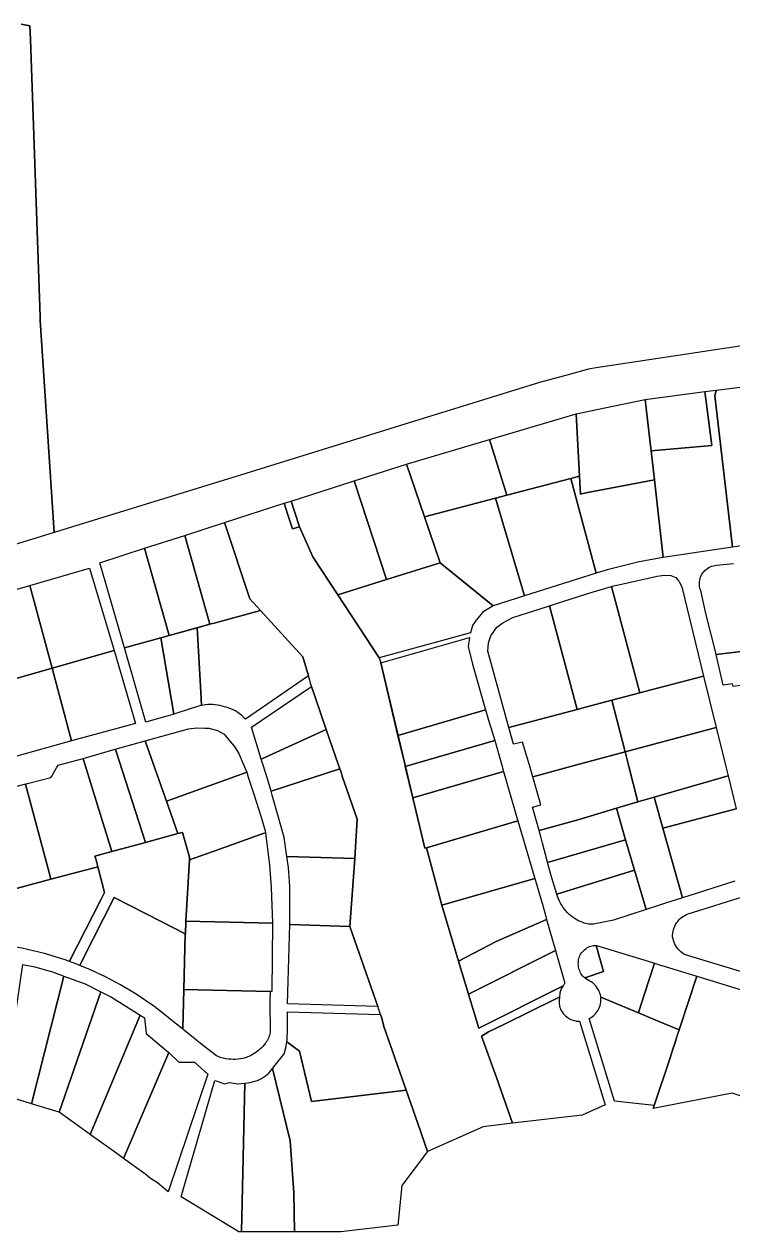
# Model space of a CAD drawing. Header units: metres. Extents: x 3 to 1005126, y 39 to 4383651.
# Drawn here: x 488272 to 488626, y 4357062 to 4357666 of the extents above; entities that cross this region are included whole.
import ezdxf

# ---------------------------------------------------------------- set-up
doc = ezdxf.new("R2010")
doc.units = ezdxf.units.M
doc.header["$MEASUREMENT"] = 0
doc.layers.add('TM_Llucmajor', color=7, linetype='Continuous')

msp = doc.modelspace()

# ---------------------------------------------------------------- linework, layer by layer
at = {"layer": 'TM_Llucmajor', "linetype": 'Continuous', "flags": 128}
for points in [[(488270.59, 4357665.69), (488275.02, 4357664.88), (488275.25, 4357658.09), (488280.05, 4357519.42), (488280.11, 4357517.67), (488287.1, 4357411.64), (488244.87, 4357398.74)], [(488694.94, 4357514.62), (488558.05, 4357493.91), (488554.18, 4357493.32), (488543.98, 4357490.53), (488529.63, 4357486.59), (488482.42, 4357472.01), (488481.21, 4357471.64), (488382.92, 4357441.25), (488287.1, 4357411.64), (488280.11, 4357517.67), (488280.05, 4357519.42), (488275.25, 4357658.09), (488275.02, 4357664.88), (488270.59, 4357665.69)], [(488631.93, 4357352.5), (488618.06, 4357350.84), (488618.06, 4357350.84), (488617.88, 4357351.65), (488612.82, 4357371.22), (488611.7, 4357376.56), (488610.27, 4357382.68), (488610.02, 4357383.41), (488609.83, 4357384.15), (488609.7, 4357384.91), (488609.63, 4357385.68), (488609.62, 4357386.45), (488609.68, 4357387.21), (488609.8, 4357387.98), (488609.97, 4357388.72), (488610.21, 4357389.46), (488610.5, 4357390.17), (488610.86, 4357390.85), (488611.26, 4357391.51), (488611.79, 4357392.13), (488612.37, 4357392.71), (488612.99, 4357393.24), (488613.65, 4357393.72), (488614.35, 4357394.15), (488615.07, 4357394.52), (488615.83, 4357394.84), (488616.6, 4357395.1), (488617.39, 4357395.3), (488618.2, 4357395.44), (488626.67, 4357396.31)], [(488627.31, 4357237.58), (488601.25, 4357229.24), (488601.25, 4357229.24), (488591.34, 4357263.98), (488627.96, 4357273.64)], [(488636.08, 4357190.56), (488602.71, 4357200.64), (488601.87, 4357201.11), (488601.08, 4357201.65), (488600.32, 4357202.25), (488599.62, 4357202.9), (488598.97, 4357203.62), (488598.38, 4357204.38), (488597.85, 4357205.18), (488597.39, 4357206.03), (488597, 4357206.91), (488596.68, 4357207.81), (488596.43, 4357208.74), (488596.25, 4357209.69), (488596.25, 4357210.61), (488596.32, 4357211.54), (488596.46, 4357212.45), (488596.67, 4357213.35), (488596.96, 4357214.23), (488597.31, 4357215.08), (488597.73, 4357215.9), (488598.22, 4357216.69), (488598.77, 4357217.44), (488599.37, 4357218.14), (488600.03, 4357218.79), (488600.73, 4357219.38), (488601.48, 4357219.92), (488602.28, 4357220.4), (488603.1, 4357220.81), (488603.96, 4357221.16), (488633.85, 4357230.54)]]:
    msp.add_lwpolyline(points, dxfattribs=at)
for points in [[(488587.12, 4357438.04), (488585.5, 4357452.51), (488615.77, 4357455.12), (488612.35, 4357482.2), (488618.06, 4357482.81), (488617.35, 4357480.06), (488626.2, 4357404.41), (488609.35, 4357401.96), (488591.47, 4357399.2), (488587.12, 4357438.04)], [(488626.2, 4357404.41), (488617.35, 4357480.06), (488618.06, 4357482.81), (488641.87, 4357485.8), (488646.79, 4357445.5), (488651.41, 4357407.65), (488637.01, 4357405.99), (488626.2, 4357404.41)], [(488549.72, 4357439.91), (488548.1, 4357470.95), (488562.4, 4357473.92), (488582.45, 4357478.21), (488585.04, 4357456.48), (488585.5, 4357452.51), (488587.12, 4357438.04), (488552.9, 4357431.46), (488550.18, 4357430.94), (488549.72, 4357439.91)], [(488585.5, 4357452.51), (488585.04, 4357456.48), (488582.45, 4357478.21), (488612.35, 4357482.2), (488615.77, 4357455.12), (488585.5, 4357452.51)], [(488513.4, 4357430.39), (488504.7, 4357458.17), (488548.1, 4357470.95), (488549.72, 4357439.91), (488545.34, 4357438.76), (488513.4, 4357430.39)], [(488472.16, 4357419.57), (488463.19, 4357445.94), (488504.7, 4357458.17), (488513.4, 4357430.39), (488507.7, 4357428.89), (488472.16, 4357419.57)], [(488453.21, 4357388.18), (488437.01, 4357437.52), (488463.19, 4357445.94), (488472.16, 4357419.57), (488480.02, 4357396.49), (488453.21, 4357388.18)], [(488405.57, 4357427.41), (488437.01, 4357437.52), (488453.21, 4357388.18), (488428.87, 4357380.63), (488416.46, 4357399.59), (488409.74, 4357414.61), (488407.28, 4357422.19), (488405.57, 4357427.41)], [(488507.7, 4357428.89), (488513.4, 4357430.39), (488545.34, 4357438.76), (488557.95, 4357391.39), (488522.22, 4357380.1), (488507.7, 4357428.89)], [(488557.95, 4357391.39), (488545.34, 4357438.76), (488549.72, 4357439.91), (488550.18, 4357430.94), (488552.9, 4357431.46), (488587.12, 4357438.04), (488591.47, 4357399.2), (488579.44, 4357397.08), (488563.48, 4357393.14), (488557.95, 4357391.39)], [(488480.02, 4357396.49), (488472.16, 4357419.57), (488507.7, 4357428.89), (488522.22, 4357380.1), (488506.6, 4357375.16), (488480.02, 4357396.49)], [(488390.21, 4357372.77), (488384.93, 4357378.52), (488372.21, 4357416.68), (488402.15, 4357426.31), (488403.82, 4357421.07), (488406.28, 4357413.49), (488409.74, 4357414.61), (488416.46, 4357399.59), (488428.87, 4357380.63), (488449.48, 4357349.15), (488450.37, 4357346.56), (488462.48, 4357295.43), (488466.33, 4357279.16), (488472.31, 4357253.96), (488473.29, 4357254.25), (488480.9, 4357225.54), (488489.28, 4357197.62), (488494.24, 4357181.07), (488499.33, 4357164.11), (488541.45, 4357185.3), (488541.03, 4357184.57), (488540.58, 4357183.67), (488540.23, 4357182.73), (488539.89, 4357181.62), (488539.62, 4357179.62), (488537.85, 4357178.75), (488512.2, 4357166.14), (488504.23, 4357162.18), (488500.77, 4357160.12), (488508.22, 4357139.5), (488516.24, 4357116.56), (488501.47, 4357114.84), (488473.77, 4357102.43), (488468.69, 4357116.87), (488463, 4357133.05), (488451.82, 4357164.84), (488450.9, 4357169.02), (488450.26, 4357170.86), (488448.84, 4357174.9), (488434.82, 4357214.94), (488437.45, 4357248.93), (488438.54, 4357268.55), (488431.14, 4357290.05), (488430.49, 4357291.95), (488429.91, 4357293.61), (488429.28, 4357295.43), (488423.13, 4357313.33), (488417.57, 4357329.5), (488415.82, 4357334.74), (488414.23, 4357340.14), (488411.42, 4357349.67), (488390.21, 4357372.77)], [(488403.82, 4357421.07), (488402.15, 4357426.31), (488405.57, 4357427.41), (488407.28, 4357422.19), (488409.74, 4357414.61), (488406.28, 4357413.49), (488403.82, 4357421.07)], [(488352.4, 4357410.3), (488372.21, 4357416.68), (488384.93, 4357378.52), (488390.21, 4357372.77), (488367.76, 4357366.62), (488364.99, 4357365.86), (488352.4, 4357410.3)], [(488332.3, 4357403.84), (488352.4, 4357410.3), (488364.99, 4357365.86), (488344.64, 4357360.29), (488332.3, 4357403.84)], [(488322.24, 4357354.15), (488309.92, 4357396.64), (488332.3, 4357403.84), (488344.64, 4357360.29), (488340.41, 4357359.13), (488322.24, 4357354.15)], [(488286.06, 4357343.88), (488274.89, 4357385.29), (488304.82, 4357393.97), (488317.04, 4357352.75), (488286.06, 4357343.88)], [(488449.48, 4357349.15), (488428.87, 4357380.63), (488453.21, 4357388.18), (488480.02, 4357396.49), (488506.6, 4357375.16), (488501.4, 4357371.92), (488498.06, 4357367.98), (488496.24, 4357365.25), (488495.25, 4357361.52), (488449.48, 4357349.15)], [(488579.8, 4357331.57), (488565.62, 4357384.74), (488566, 4357384.85), (488570.68, 4357385.91), (488588.44, 4357389.95), (488592.09, 4357390.39), (488595.29, 4357390.24), (488597.77, 4357389.22), (488599.37, 4357387.47), (488600.77, 4357384.57), (488611.69, 4357340.02), (488584.81, 4357332.9), (488579.8, 4357331.57)], [(488257.53, 4357335.72), (488246.38, 4357377.03), (488274.89, 4357385.29), (488286.06, 4357343.88), (488257.53, 4357335.72)], [(488548.5, 4357323.28), (488534.62, 4357375.09), (488538.76, 4357376.41), (488556.09, 4357381.93), (488565.62, 4357384.74), (488579.8, 4357331.57), (488565.92, 4357327.89), (488552.69, 4357324.39), (488548.5, 4357323.28)], [(488514.39, 4357314.24), (488503.93, 4357352.45), (488504.22, 4357356.58), (488505.38, 4357360.07), (488508.3, 4357364.45), (488511.36, 4357366.63), (488516.31, 4357369.26), (488534.62, 4357375.09), (488548.5, 4357323.28), (488514.39, 4357314.24)], [(488360.83, 4357325.28), (488360.46, 4357331.91), (488358.67, 4357364.13), (488364.99, 4357365.86), (488367.76, 4357366.62), (488390.21, 4357372.77), (488411.42, 4357349.67), (488414.23, 4357340.14), (488382.81, 4357318.54), (488381, 4357320.29), (488379.64, 4357321.31), (488377.8, 4357322.57), (488375.37, 4357323.63), (488373.53, 4357324.26), (488372.33, 4357324.67), (488371.17, 4357325), (488370, 4357325.29), (488368.82, 4357325.5), (488367.61, 4357325.66), (488366.41, 4357325.75), (488365.21, 4357325.78), (488363.92, 4357325.74), (488362.52, 4357325.58), (488361.11, 4357325.34), (488360.83, 4357325.28)], [(488346.92, 4357320.92), (488340.41, 4357359.13), (488344.64, 4357360.29), (488358.67, 4357364.13), (488360.46, 4357331.91), (488360.83, 4357325.28), (488359.71, 4357325.04), (488358.97, 4357324.85), (488358.27, 4357324.66), (488355.61, 4357323.79), (488346.92, 4357320.92)], [(488346.92, 4357320.92), (488346.35, 4357320.73), (488342.86, 4357319.83), (488342.76, 4357319.8), (488333.01, 4357317.02), (488322.24, 4357354.15), (488340.41, 4357359.13), (488346.92, 4357320.92)], [(488458.95, 4357310.34), (488450.37, 4357346.56), (488494.65, 4357359.28), (488494.07, 4357354.74), (488496.19, 4357345.9), (488502.78, 4357323.06), (488462.88, 4357311.48), (488458.95, 4357310.34)], [(488626.49, 4357334.86), (488626.17, 4357336.15), (488621.58, 4357335.41), (488618.06, 4357350.84), (488631.93, 4357352.5), (488646.79, 4357354.4), (488661.66, 4357356.36), (488670.8, 4357357.45), (488671.82, 4357357.57), (488674.22, 4357341.96), (488674.32, 4357341.3), (488626.49, 4357334.86)], [(488295.86, 4357307.56), (488286.06, 4357343.88), (488317.04, 4357352.75), (488327.84, 4357316.32), (488295.86, 4357307.56)], [(488267.24, 4357299.72), (488257.53, 4357335.72), (488286.06, 4357343.88), (488295.86, 4357307.56), (488267.24, 4357299.72)], [(488572.52, 4357302.08), (488565.92, 4357327.89), (488579.8, 4357331.57), (488584.81, 4357332.9), (488611.69, 4357340.02), (488618, 4357314.28), (488572.52, 4357302.08)], [(488390.66, 4357298.51), (488385.67, 4357314.5), (488415.82, 4357334.74), (488417.57, 4357329.5), (488423.13, 4357313.33), (488390.66, 4357298.51)], [(488524.62, 4357295.43), (488521.2, 4357306.96), (488516.67, 4357305.91), (488514.39, 4357314.24), (488548.5, 4357323.28), (488552.69, 4357324.39), (488565.92, 4357327.89), (488572.52, 4357302.08), (488547.74, 4357295.43), (488526.32, 4357289.68), (488524.62, 4357295.43)], [(488462.64, 4357294.75), (488462.48, 4357295.43), (488458.95, 4357310.34), (488462.88, 4357311.48), (488502.78, 4357323.06), (488504.74, 4357316.28), (488505.45, 4357314.32), (488507.33, 4357307.73), (488462.64, 4357294.75)], [(488354.21, 4357313.69), (488358.48, 4357314.19), (488362.5, 4357314.02), (488364.42, 4357313.94), (488368.77, 4357312.85), (488372.03, 4357311.01), (488374.95, 4357307.53), (488377.12, 4357305.02), (488379.38, 4357301.26), (488381.13, 4357297.33), (488381.53, 4357296.19), (488383.34, 4357291.93), (488383.06, 4357291.83), (488346.07, 4357278.54), (488343.24, 4357277.52), (488332.83, 4357307.17), (488332.67, 4357307.64), (488354.21, 4357313.69)], [(488574.22, 4357295.43), (488572.52, 4357302.08), (488618, 4357314.28), (488622.62, 4357295.43), (488623.92, 4357290.13), (488586.94, 4357279.42), (488578.92, 4357277.08), (488574.22, 4357295.43)], [(488391.62, 4357295.43), (488390.66, 4357298.51), (488423.13, 4357313.33), (488429.28, 4357295.43), (488429.91, 4357293.61), (488395.53, 4357282.48), (488393.72, 4357288.71), (488391.62, 4357295.43)], [(488507.33, 4357307.73), (488510.84, 4357295.43), (488511.72, 4357292.34), (488466.33, 4357279.16), (488462.64, 4357294.75), (488507.33, 4357307.73)], [(488315.93, 4357252.35), (488308.74, 4357275.53), (488301.77, 4357298.14), (488301.54, 4357298.88), (488317.69, 4357303.42), (488317.89, 4357302.86), (488332.69, 4357256.89), (488315.93, 4357252.35)], [(488332.69, 4357256.89), (488317.89, 4357302.86), (488317.69, 4357303.42), (488332.67, 4357307.64), (488332.83, 4357307.17), (488343.24, 4357277.52), (488348.88, 4357261.28), (488332.69, 4357256.89)], [(488529.52, 4357262.86), (488526.26, 4357274.49), (488530.45, 4357275.71), (488526.32, 4357289.68), (488547.74, 4357295.43), (488572.52, 4357302.08), (488574.22, 4357295.43), (488578.92, 4357277.08), (488568.13, 4357273.92), (488549.54, 4357268.33), (488529.52, 4357262.86)], [(488307.9, 4357248.67), (488308.95, 4357244.68), (488306.53, 4357244.04), (488285.53, 4357238.49), (488284.13, 4357243.72), (488272.77, 4357286.03), (488273.81, 4357286.3), (488275.18, 4357286.65), (488285.51, 4357289.33), (488285.9, 4357290), (488287.62, 4357292.99), (488288.32, 4357294.21), (488289.09, 4357295.55), (488301.54, 4357298.88), (488301.77, 4357298.14), (488308.74, 4357275.53), (488315.93, 4357252.35), (488307.53, 4357250.07), (488307.9, 4357248.67)], [(488348.88, 4357261.28), (488343.24, 4357277.52), (488346.07, 4357278.54), (488383.06, 4357291.83), (488383.34, 4357291.93), (488384.12, 4357289.49), (488386.69, 4357281.48), (488390.54, 4357269.54), (488392.5, 4357262.7), (488392.72, 4357261.69), (488391.58, 4357261.29), (488366.01, 4357252.21), (488354.69, 4357248.2), (488354.76, 4357249.45), (488351.19, 4357261.9), (488348.88, 4357261.28)], [(488403.46, 4357249.93), (488402.01, 4357259.26), (488399.15, 4357270.07), (488396.09, 4357280.56), (488395.53, 4357282.48), (488429.91, 4357293.61), (488430.49, 4357291.95), (488431.14, 4357290.05), (488438.54, 4357268.55), (488437.45, 4357248.93), (488403.46, 4357249.93)], [(488473.29, 4357254.25), (488472.31, 4357253.96), (488466.33, 4357279.16), (488511.72, 4357292.34), (488516.81, 4357274.49), (488518.56, 4357268.63), (488518.85, 4357267.63), (488473.29, 4357254.25)], [(488591.34, 4357263.98), (488586.94, 4357279.42), (488623.92, 4357290.13), (488627.96, 4357273.64), (488591.34, 4357263.98)], [(488284.13, 4357243.72), (488285.53, 4357238.49), (488256.28, 4357230.75), (488254.33, 4357230.23), (488254.08, 4357231.22), (488253.28, 4357234.22), (488249.36, 4357248.97), (488249.09, 4357249.99), (488241.18, 4357282.32), (488241.08, 4357282.74), (488255.99, 4357286.74), (488256.89, 4357286.22), (488257.65, 4357285.78), (488261.4, 4357283.59), (488262.13, 4357283.17), (488272.36, 4357285.93), (488272.77, 4357286.03), (488284.13, 4357243.72)], [(488572.73, 4357258.2), (488568.13, 4357273.92), (488578.92, 4357277.08), (488586.94, 4357279.42), (488591.34, 4357263.98), (488601.25, 4357229.24), (488592.7, 4357226.5), (488589.23, 4357225.38), (488582.94, 4357223.31), (488577.18, 4357242.99), (488572.73, 4357258.2)], [(488533.78, 4357246.8), (488533.55, 4357247.61), (488531.25, 4357256.54), (488530.41, 4357259.92), (488529.52, 4357262.86), (488549.54, 4357268.33), (488568.13, 4357273.92), (488572.73, 4357258.2), (488533.78, 4357246.8)], [(488480.9, 4357225.54), (488473.29, 4357254.25), (488518.85, 4357267.63), (488527.33, 4357238.89), (488480.9, 4357225.54)], [(488294.97, 4357197.87), (488310.64, 4357228.52), (488312.34, 4357231.84), (488307.9, 4357248.67), (488307.53, 4357250.07), (488315.93, 4357252.35), (488332.69, 4357256.89), (488348.88, 4357261.28), (488351.19, 4357261.9), (488354.76, 4357249.45), (488354.69, 4357248.2), (488352.88, 4357217.62), (488352.88, 4357217.52), (488352.72, 4357211.12), (488352.63, 4357211.17), (488340.59, 4357217.37), (488317.14, 4357229.44), (488301.33, 4357198.16), (488299.97, 4357195.46), (488299.74, 4357195.56), (488299.64, 4357195.6), (488296.59, 4357196.73), (488295.67, 4357197.07), (488294.74, 4357197.42), (488294.97, 4357197.87)], [(488354.69, 4357248.2), (488366.01, 4357252.21), (488391.58, 4357261.29), (488392.72, 4357261.69), (488394.83, 4357245.56), (488395.5, 4357234.44), (488396.23, 4357216.58), (488352.88, 4357217.52), (488352.88, 4357217.62), (488354.69, 4357248.2)], [(488538.41, 4357231.03), (488535.77, 4357239.69), (488533.78, 4357246.8), (488572.73, 4357258.2), (488577.18, 4357242.99), (488538.41, 4357231.03)], [(488403.46, 4357249.93), (488437.45, 4357248.93), (488434.82, 4357214.94), (488404.86, 4357215.82), (488404.9, 4357220.59), (488404.91, 4357225.37), (488404.9, 4357230.15), (488404.86, 4357234.92), (488404.75, 4357237.29), (488404.62, 4357239.66), (488404.45, 4357242.02), (488404.26, 4357244.37), (488403.46, 4357249.93)], [(488294.74, 4357197.42), (488292.54, 4357198.23), (488282.25, 4357201.38), (488270.95, 4357204.1), (488262.61, 4357205.41), (488260.72, 4357205.63), (488260.48, 4357206.52), (488257.01, 4357219.63), (488254.33, 4357230.23), (488256.28, 4357230.75), (488285.53, 4357238.49), (488306.53, 4357244.04), (488308.95, 4357244.68), (488312.34, 4357231.84), (488310.64, 4357228.52), (488294.97, 4357197.87), (488294.74, 4357197.42)], [(488582.94, 4357223.31), (488566.66, 4357217.96), (488556.64, 4357216.12), (488555.86, 4357216.02), (488555.08, 4357215.99), (488554.3, 4357216.03), (488553.53, 4357216.15), (488552.78, 4357216.35), (488552.04, 4357216.61), (488550.98, 4357216.97), (488549.95, 4357217.39), (488548.94, 4357217.87), (488547.96, 4357218.4), (488547.02, 4357218.99), (488546.1, 4357219.63), (488545.23, 4357220.32), (488544.39, 4357221.06), (488543.6, 4357221.84), (488542.85, 4357222.67), (488542.15, 4357223.53), (488541.5, 4357224.44), (488540.82, 4357225.45), (488540.2, 4357226.5), (488539.65, 4357227.59), (488539.17, 4357228.71), (488538.75, 4357229.86), (488538.41, 4357231.03), (488577.18, 4357242.99), (488582.94, 4357223.31)], [(488489.28, 4357197.62), (488480.9, 4357225.54), (488527.33, 4357238.89), (488531.34, 4357225.3), (488532.84, 4357219.8), (488533.25, 4357218.38), (488508.04, 4357207.46), (488489.28, 4357197.62)], [(488301.33, 4357198.16), (488317.14, 4357229.44), (488340.59, 4357217.37), (488352.63, 4357211.17), (488351.92, 4357183.39), (488351.43, 4357163.94), (488351.42, 4357163.5), (488345.15, 4357168.64), (488342.19, 4357170.97), (488336.96, 4357175.08), (488328.06, 4357181.13), (488320.27, 4357185.78), (488312.86, 4357189.66), (488304.99, 4357193.39), (488300.36, 4357195.3), (488299.97, 4357195.46), (488301.33, 4357198.16)], [(488352.88, 4357217.52), (488396.23, 4357216.58), (488395.86, 4357182.41), (488395.12, 4357182.43), (488351.92, 4357183.39), (488352.63, 4357211.17), (488352.72, 4357211.12), (488352.88, 4357217.52)], [(488494.24, 4357181.07), (488489.28, 4357197.62), (488508.04, 4357207.46), (488533.25, 4357218.38), (488537.72, 4357202.84), (488494.24, 4357181.07)], [(488448.84, 4357174.9), (488403.8, 4357176.22), (488404.86, 4357215.82), (488434.82, 4357214.94), (488448.84, 4357174.9)], [(488552.28, 4357189.26), (488551.87, 4357189.62), (488551.26, 4357190.25), (488550.69, 4357190.93), (488550.39, 4357191.43), (488550.07, 4357192.06), (488549.79, 4357192.72), (488549.56, 4357193.39), (488549.38, 4357194.07), (488549.24, 4357194.77), (488549.15, 4357195.48), (488549.11, 4357196.18), (488549.12, 4357196.89), (488549.17, 4357197.58), (488549.27, 4357198.36), (488549.42, 4357199.08), (488549.64, 4357199.76), (488549.93, 4357200.44), (488550.27, 4357201.09), (488550.67, 4357201.69), (488551.13, 4357202.26), (488551.64, 4357202.8), (488552.18, 4357203.28), (488552.81, 4357203.73), (488553.44, 4357204.2), (488554.04, 4357204.56), (488554.68, 4357204.87), (488555.35, 4357205.11), (488556.04, 4357205.28), (488556.73, 4357205.39), (488557.44, 4357205.43), (488557.98, 4357205.41), (488561.73, 4357192.32), (488552.28, 4357189.26)], [(488557.98, 4357205.41), (488558.21, 4357205.4), (488581.82, 4357198.15), (488587.1, 4357196.53), (488587.22, 4357196.49), (488582.02, 4357180.66), (488579.38, 4357172.43), (488579.3, 4357172.26), (488579.27, 4357172.28), (488579.1, 4357171.76), (488560.32, 4357179.63), (488560.3, 4357179.83), (488560.14, 4357180.7), (488559.9, 4357181.56), (488559.87, 4357181.65), (488559.75, 4357181.95), (488559.67, 4357182.15), (488559.6, 4357182.34), (488559.19, 4357183.17), (488558.74, 4357183.96), (488558.23, 4357184.71), (488557.64, 4357185.42), (488557.01, 4357186.07), (488556.32, 4357186.65), (488555.58, 4357187.18), (488554.84, 4357187.62), (488553.96, 4357188.06), (488553.86, 4357188.13), (488553.22, 4357188.53), (488552.52, 4357189.05), (488552.28, 4357189.26), (488561.73, 4357192.32), (488557.98, 4357205.41)], [(488541.45, 4357185.3), (488499.33, 4357164.11), (488494.24, 4357181.07), (488537.72, 4357202.84), (488542.09, 4357187.68), (488542.21, 4357187.36), (488542.27, 4357187.03), (488542.27, 4357186.7), (488542.21, 4357186.37), (488542.09, 4357186.05), (488541.92, 4357185.76), (488541.71, 4357185.51), (488541.45, 4357185.3)], [(488275.78, 4357126.31), (488271.04, 4357127.76), (488261.96, 4357130.54), (488271.46, 4357195.91), (488277.46, 4357194.69), (488282.57, 4357193.25), (488286.35, 4357192.18), (488292.01, 4357190.1), (488275.78, 4357126.31)], [(488579.3, 4357172.26), (488579.38, 4357172.43), (488582.02, 4357180.66), (488587.22, 4357196.49), (488588.13, 4357196.21), (488590.08, 4357195.61), (488590.9, 4357195.36), (488608.31, 4357190.02), (488599.51, 4357163.21), (488587.03, 4357168.44), (488579.1, 4357171.76), (488579.27, 4357172.28), (488579.3, 4357172.26)], [(488292.01, 4357190.1), (488302.6, 4357186.21), (488310.52, 4357182.2), (488289.61, 4357122.08), (488275.78, 4357126.31), (488292.01, 4357190.1)], [(488586.57, 4357123.9), (488595.11, 4357149.79), (488596.22, 4357153.16), (488608.31, 4357190.02), (488629.43, 4357183.54), (488632.54, 4357182.68), (488648.09, 4357178.02), (488646.6, 4357173.06), (488662.01, 4357168.44), (488649.72, 4357123.72), (488625.94, 4357131.59), (488586.57, 4357123.9)], [(488305.05, 4357111), (488302.85, 4357112.58), (488289.61, 4357122.08), (488310.52, 4357182.2), (488315.8, 4357179.53), (488326.87, 4357172.59), (488330.14, 4357170.54), (488305.05, 4357111)], [(488351.43, 4357163.94), (488351.92, 4357183.39), (488395.12, 4357182.43), (488394.98, 4357177.52), (488395.05, 4357161.92), (488394.91, 4357161.2), (488394.72, 4357160.49), (488394.48, 4357159.8), (488394.21, 4357159.12), (488393.89, 4357158.46), (488393.54, 4357157.82), (488393.14, 4357157.2), (488392.71, 4357156.61), (488392.07, 4357155.79), (488391.4, 4357154.99), (488390.68, 4357154.24), (488389.93, 4357153.51), (488389.14, 4357152.83), (488388.32, 4357152.19), (488387.47, 4357151.59), (488386.59, 4357151.03), (488385.68, 4357150.52), (488384.75, 4357150.05), (488383.64, 4357149.61), (488382.51, 4357149.24), (488381.36, 4357148.94), (488380.19, 4357148.71), (488379.01, 4357148.55), (488377.82, 4357148.47), (488376.63, 4357148.46), (488375.44, 4357148.52), (488374.2, 4357148.61), (488372.96, 4357148.78), (488371.74, 4357149.02), (488370.53, 4357149.34), (488369.35, 4357149.73), (488368.19, 4357150.2), (488361.16, 4357155.83), (488351.42, 4357163.5), (488351.43, 4357163.94)], [(488516.24, 4357116.56), (488508.22, 4357139.5), (488500.77, 4357160.12), (488504.23, 4357162.18), (488512.2, 4357166.14), (488537.85, 4357178.75), (488539.62, 4357179.62), (488539.46, 4357177.68), (488539.52, 4357176.45), (488539.65, 4357175.25), (488539.9, 4357174.44), (488540.22, 4357173.66), (488540.6, 4357172.9), (488541.04, 4357172.17), (488541.54, 4357171.49), (488542.09, 4357170.84), (488542.7, 4357170.25), (488543.35, 4357169.7), (488544.04, 4357169.21), (488544.77, 4357168.77), (488545.54, 4357168.4), (488546.33, 4357168.08), (488547.15, 4357167.84), (488547.98, 4357167.66), (488548.83, 4357167.54), (488549.68, 4357167.5), (488562.58, 4357125.76), (488551.09, 4357120.63), (488516.24, 4357116.56)], [(488567.21, 4357127.68), (488554.48, 4357168.86), (488554.82, 4357169.01), (488555.55, 4357169.43), (488556.25, 4357169.9), (488556.92, 4357170.45), (488557.51, 4357171.03), (488558.08, 4357171.67), (488558.58, 4357172.37), (488559.01, 4357173.1), (488559.36, 4357173.81), (488559.68, 4357174.61), (488559.97, 4357175.44), (488560.19, 4357176.31), (488560.34, 4357177.18), (488560.4, 4357178.06), (488560.39, 4357178.95), (488560.32, 4357179.63), (488579.1, 4357171.76), (488587.03, 4357168.44), (488599.51, 4357163.21), (488599.29, 4357162.53), (488599.24, 4357162.39), (488598.42, 4357159.87), (488597.62, 4357157.44), (488596.22, 4357153.16), (488595.11, 4357149.79), (488586.57, 4357123.9), (488587.04, 4357125.51), (488567.21, 4357127.68)], [(488330.14, 4357170.54), (488332.2, 4357169.25), (488333.03, 4357161.47), (488337.49, 4357157.71), (488341.62, 4357154.23), (488344.42, 4357151.87), (488321.7, 4357099.04), (488318.4, 4357101.41), (488305.36, 4357110.78), (488305.05, 4357111), (488330.14, 4357170.54)], [(488403.37, 4357157.22), (488403.51, 4357158.36), (488403.66, 4357160.13), (488403.73, 4357161.91), (488403.73, 4357165.64), (488403.7, 4357172.23), (488450.26, 4357170.86), (488450.9, 4357169.02), (488451.82, 4357164.84), (488463, 4357133.05), (488415.72, 4357127.48), (488409.68, 4357152.62), (488403.37, 4357157.22)], [(488407.27, 4357062.32), (488406.85, 4357081.86), (488405.05, 4357107.71), (488396.33, 4357143.99), (488402.19, 4357151.38), (488402.63, 4357153.1), (488403, 4357154.84), (488403.29, 4357156.6), (488403.37, 4357157.22), (488409.68, 4357152.62), (488415.72, 4357127.48), (488463, 4357133.05), (488468.69, 4357116.87), (488473.77, 4357102.43), (488460.95, 4357085.48), (488458.88, 4357065.63), (488430.35, 4357062.32), (488407.27, 4357062.32)], [(488344.42, 4357151.87), (488349.51, 4357147.17), (488357.29, 4357147.17), (488363.98, 4357141.04), (488344.13, 4357082.26), (488338.69, 4357086.84), (488335.34, 4357089), (488333, 4357090.93), (488321.7, 4357099.04), (488344.42, 4357151.87)], [(488380.78, 4357062.32), (488382.37, 4357136.66), (488384.95, 4357136.89), (488388.81, 4357137.86), (488389.82, 4357138.38), (488390.81, 4357138.94), (488391.77, 4357139.55), (488392.7, 4357140.2), (488393.6, 4357140.9), (488394.47, 4357141.64), (488396.33, 4357143.99), (488405.05, 4357107.71), (488406.85, 4357081.86), (488407.27, 4357062.32), (488380.78, 4357062.32)], [(488380.78, 4357062.32), (488379.49, 4357062.32), (488350.68, 4357079.78), (488352.34, 4357085.6), (488367.35, 4357137.95), (488368.55, 4357137.53), (488372.3, 4357136.29), (488374.72, 4357136.87), (488378.88, 4357136.34), (488382.37, 4357136.66), (488380.78, 4357062.32)]]:
    msp.add_lwpolyline(points, close=True, dxfattribs=at)

doc.saveas('drawing.dxf')
